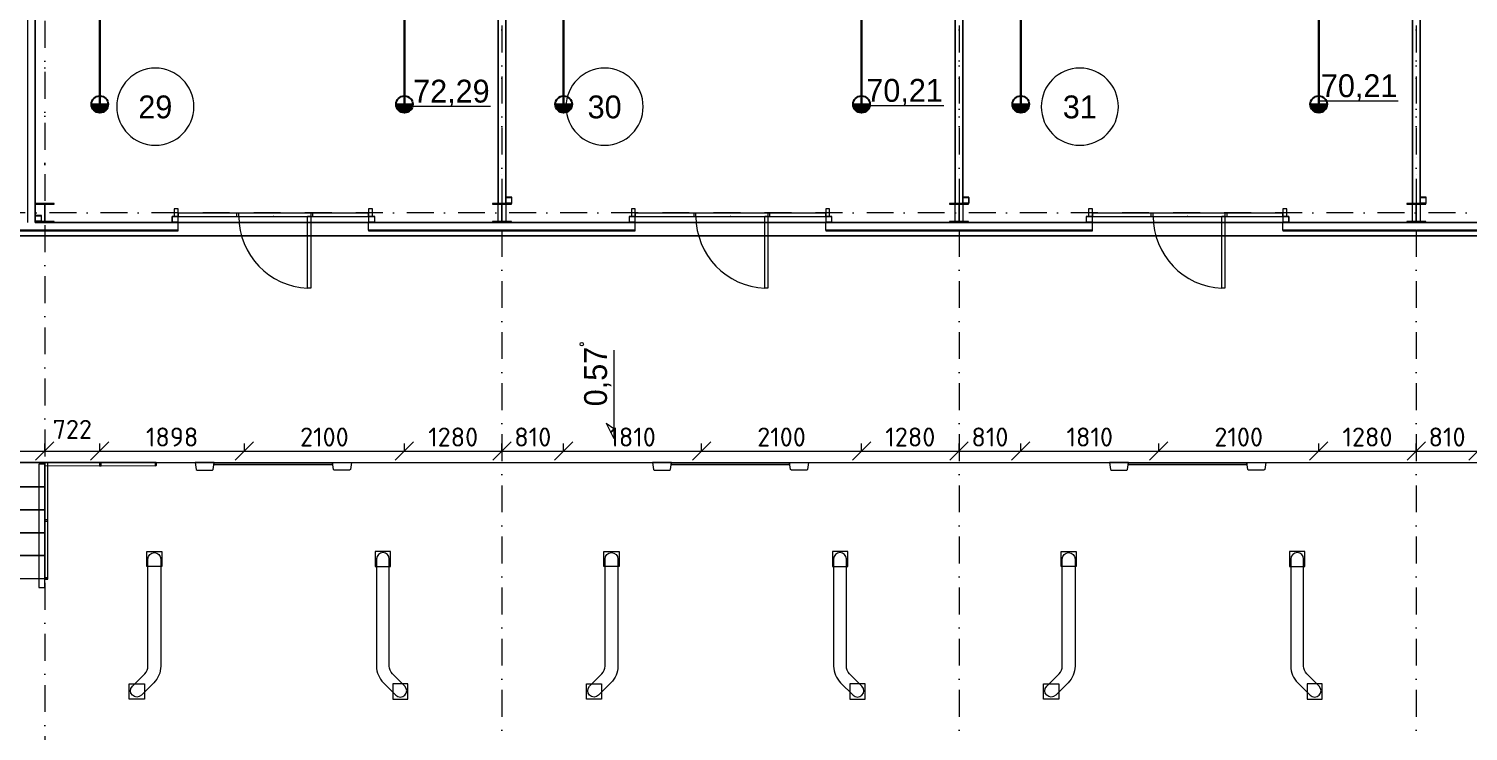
# Model space of a CAD drawing. Header units: millimetres. Extents: x 0 to 2118900, y -20000 to 84100.
# Drawn here: x 459790 to 478682, y 17201 to 26416 of the extents above; entities that cross this region are included whole.
import ezdxf
from ezdxf.enums import TextEntityAlignment as Align

# ---------------------------------------------------------------- set-up
doc = ezdxf.new("R2010")
doc.units = ezdxf.units.MM
doc.linetypes.add('Dot & Dashed', pattern=[670.277762, 352.777767, -176.388884, 0, -141.111112])
doc.linetypes.add('Крупный пунктир', pattern=[634.99999, 0, -634.99999])
for name, color, linetype, lineweight in [('АР_подоснова', 8, 'Continuous', 13), ('ПТ_В21_расп', 1, 'Continuous', 30), ('ПТ_оросители', 7, 'Continuous', 25), ('ПТ_размеры', 7, 'Continuous', 13)]:
    doc.layers.add(name, color=color, linetype=linetype, lineweight=lineweight)
doc.styles.add('АР_текст_1', font='arial.ttf')
doc.styles.add('ПТ', font='isocpeur.ttf')
doc.dimstyles.new('ПТ100', dxfattribs={"dimscale": 100, "dimtxt": 2.5, "dimasz": 1.2, "dimexe": 1, "dimexo": 0, "dimgap": 0.6, "dimtad": 1, "dimdec": 0, "dimtxsty": 'ПТ', "dimtsz": 1.2, "dimcen": 2.5, "dimclrd": 7, "dimclre": 7, "dimclrt": 7, "dimazin": 3, "dimtfac": 1, "dimtmove": 0, "dimatfit": 3, "dimlwd": 13, "dimlwe": 13, "dimarcsym": 0})

# ---------------------------------------------------------------- blocks, each defined once
blk = doc.blocks.new('Разгрузочный тамбур_29_8', base_point=(54587, 6244))
at = {"color": 0, "linetype": 'Continuous', "lineweight": -2}
blk.add_line((56822, 1399), (57852, 1399), dxfattribs=at)
for start, end in [(0, 180), (180, 0)]:
    blk.add_arc((53451, 1394), 506, start, end, dxfattribs=at)
at = {"color": 0, "lineweight": -2, "style": 'АР_текст_1'}
for tag, p in [('ROOM_AREA', (57337, 1598)), ('ROOM_NUMBER', (53451, 1391))]:
    blk.add_attdef(tag, text='', height=300, dxfattribs=at).set_placement(p, align=Align.MIDDLE_CENTER)
blk = doc.blocks.new('Разгрузочный тамбур_30_9', base_point=(60463, 6199))
at = {"color": 0, "linetype": 'Continuous', "lineweight": -2}
blk.add_line((62770, 1408), (63800, 1408), dxfattribs=at)
for start, end in [(0, 180), (180, 0)]:
    blk.add_arc((59348, 1394), 506, start, end, dxfattribs=at)
at = {"color": 0, "lineweight": -2, "style": 'АР_текст_1'}
for tag, p in [('ROOM_AREA', (63285, 1608)), ('ROOM_NUMBER', (59348, 1391))]:
    blk.add_attdef(tag, text='', height=300, dxfattribs=at).set_placement(p, align=Align.MIDDLE_CENTER)
blk = doc.blocks.new('Разгрузочный тамбур_31_10', base_point=(67066, 6217))
at = {"color": 0, "linetype": 'Continuous', "lineweight": -2}
blk.add_line((68736, 1470), (69765, 1470), dxfattribs=at)
for start, end in [(0, 180), (180, 0)]:
    blk.add_arc((65585, 1394), 506, start, end, dxfattribs=at)
at = {"color": 0, "lineweight": -2, "style": 'АР_текст_1'}
for tag, p in [('ROOM_AREA', (69251, 1669)), ('ROOM_NUMBER', (65585, 1391))]:
    blk.add_attdef(tag, text='', height=300, dxfattribs=at).set_placement(p, align=Align.MIDDLE_CENTER)
blk = doc.blocks.new('Стена_30', base_point=(51875, 11775))
at = {"color": 0, "linetype": 'Continuous', "lineweight": -2, "flags": 128}
for points in [[(51775, 11775), (51775, -125)], [(51875, -125), (51875, 11775)]]:
    blk.add_lwpolyline(points, dxfattribs=at)
blk = doc.blocks.new('Колонна SHS ГК 270')
at = {"color": 0, "linetype": 'Continuous', "lineweight": -2}
for p, q in [((40, 40), (-40, 40)), ((-40, 40), (-40, -40)), ((-36.4, -36.4), (-36.4, 36.4)), ((-36.4, 36.4), (36.4, 36.4)), ((36.4, 36.4), (36.4, -36.4)), ((40, -40), (40, 40)), ((-40, -40), (40, -40)), ((36.4, -36.4), (-36.4, -36.4))]:
    blk.add_line(p, q, dxfattribs=at)
blk = doc.blocks.new('Труба Квадратного Сечения ГК SHS 27')
at = {"color": 0, "linetype": 'Continuous', "lineweight": -2}
for p, q in [((1250, 40), (0, 40)), ((0, 40), (0, 0)), ((0, 0), (0, -40)), ((2500, 40), (1250, 40)), ((2500, 0), (2500, 40)), ((2500, -40), (2500, 0)), ((0, -40), (1250, -40)), ((1250, -40), (2500, -40))]:
    blk.add_line(p, q, dxfattribs=at)
blk = doc.blocks.new('Перекрытие_1100', base_point=(-300, -300))
at = {"color": 0, "linetype": 'Continuous', "lineweight": -2, "flags": 128}
blk.add_lwpolyline([(-300, -300), (98301, -300), (98301, 40301), (-300, 40301)], close=True, dxfattribs=at)
blk = doc.blocks.new('Перекрытие_2210', base_point=(68025, -3275))
at = {"color": 0, "linetype": 'Continuous', "lineweight": -2, "flags": 128}
blk.add_lwpolyline([(68025, -3275), (68011, -3366), (68001, -3375), (67799, -3375), (67789, -3366), (67775, -3275)], close=True, dxfattribs=at)
blk = doc.blocks.new('Перекрытие_2310', base_point=(65975, -3275))
at = {"color": 0, "linetype": 'Continuous', "lineweight": -2, "flags": 128}
blk.add_lwpolyline([(65975, -3275), (65989, -3366), (65999, -3375), (66201, -3375), (66211, -3366), (66225, -3275)], close=True, dxfattribs=at)
blk = doc.blocks.new('Перекрытие_2410', base_point=(62025, -3275))
at = {"color": 0, "linetype": 'Continuous', "lineweight": -2, "flags": 128}
blk.add_lwpolyline([(62025, -3275), (62011, -3366), (62001, -3375), (61799, -3375), (61789, -3366), (61775, -3275)], close=True, dxfattribs=at)
blk = doc.blocks.new('Перекрытие_2510', base_point=(59975, -3275))
at = {"color": 0, "linetype": 'Continuous', "lineweight": -2, "flags": 128}
blk.add_lwpolyline([(59975, -3275), (59989, -3366), (59999, -3375), (60201, -3375), (60211, -3366), (60225, -3275)], close=True, dxfattribs=at)
blk = doc.blocks.new('Перекрытие_2610', base_point=(56025, -3275))
at = {"color": 0, "linetype": 'Continuous', "lineweight": -2, "flags": 128}
blk.add_lwpolyline([(56025, -3275), (56011, -3366), (56001, -3375), (55799, -3375), (55789, -3366), (55775, -3275)], close=True, dxfattribs=at)
blk = doc.blocks.new('Перекрытие_2710', base_point=(53975, -3275))
at = {"color": 0, "linetype": 'Continuous', "lineweight": -2, "flags": 128}
blk.add_lwpolyline([(53975, -3275), (53989, -3366), (53999, -3375), (54201, -3375), (54211, -3366), (54225, -3275)], close=True, dxfattribs=at)
blk = doc.blocks.new('Лестница_10')
at = {"color": 0, "linetype": 'Continuous', "lineweight": -2}
for p, q in [((52000, -3275), (49000, -3275)), ((49000, -3275), (49000, -3295)), ((49080, -3295), (49000, -3295)), ((49000, -3295), (49000, -4795)), ((49000, -3295), (49000, -3595)), ((49080, -4795), (49080, -3295)), ((50250, -3545), (50500, -3295)), ((50500, -3595), (50500, -3295)), ((50500, -3295), (50750, -3545)), ((52000, -3295), (51920, -3295)), ((51920, -3295), (51920, -4795)), ((52000, -3295), (52000, -3275)), ((52000, -4795), (52000, -3295)), ((52000, -3595), (52000, -3295)), ((52000, -3595), (49000, -3595)), ((49000, -3595), (49000, -3895)), ((49000, -3595), (52000, -3595)), ((50500, -4495), (50500, -3595)), ((52000, -3895), (52000, -3595)), ((52000, -3895), (49000, -3895)), ((49000, -3895), (49000, -4195)), ((49000, -3895), (52000, -3895)), ((52000, -4195), (52000, -3895)), ((52000, -4195), (49000, -4195)), ((49000, -4195), (49000, -4495)), ((49000, -4195), (52000, -4195)), ((52000, -4495), (52000, -4195)), ((52000, -4495), (49000, -4495)), ((49000, -4495), (49000, -4795)), ((49000, -4495), (52000, -4495)), ((50500, -4795), (50500, -4495)), ((52000, -4795), (52000, -4495)), ((49000, -4795), (49000, -4915)), ((49000, -4795), (52000, -4795)), ((49080, -4915), (49080, -4795)), ((51920, -4795), (51920, -4915)), ((52000, -4915), (52000, -4795)), ((49000, -4915), (49080, -4915)), ((51920, -4915), (52000, -4915))]:
    blk.add_line(p, q, dxfattribs=at)
for start, end in [(0, 180), (180, 0)]:
    blk.add_arc((50500, -4795), 75, start, end, dxfattribs=at)
blk = doc.blocks.new('Стена_155', base_point=(71750, -225))
at = {"color": 0, "linetype": 'Continuous', "lineweight": -2, "flags": 128}
for points in [[(71750, -225), (70003, -225)], [(70003, -225), (70003, -235)], [(70003, -235), (71750, -235)], [(71750, -235), (71750, -225)]]:
    blk.add_lwpolyline(points, dxfattribs=at)
blk = doc.blocks.new('Стена_157', base_point=(65750, -225))
at = {"color": 0, "linetype": 'Continuous', "lineweight": -2, "flags": 128}
for points in [[(65750, -225), (64003, -225)], [(64003, -225), (64003, -235)], [(64003, -235), (65750, -235)], [(65750, -235), (65750, -225)]]:
    blk.add_lwpolyline(points, dxfattribs=at)
blk = doc.blocks.new('Стена_158', base_point=(68250, -225))
at = {"color": 0, "linetype": 'Continuous', "lineweight": -2, "flags": 128}
for points in [[(69997, -225), (68250, -225)], [(68250, -225), (68250, -235)], [(68250, -235), (69997, -235)], [(69997, -235), (69997, -225)]]:
    blk.add_lwpolyline(points, dxfattribs=at)
blk = doc.blocks.new('Стена_159', base_point=(56250, -225))
at = {"color": 0, "linetype": 'Continuous', "lineweight": -2, "flags": 128}
for points in [[(57997, -225), (56250, -225)], [(56250, -225), (56250, -235)], [(56250, -235), (57997, -235)], [(57997, -235), (57997, -225)]]:
    blk.add_lwpolyline(points, dxfattribs=at)
blk = doc.blocks.new('Стена_321', base_point=(71750, -225))
at = {"color": 0, "linetype": 'Continuous', "lineweight": -2, "flags": 128}
for points in [[(71750, -225), (70003, -225)], [(70003, -225), (70003, -235)], [(70003, -235), (71750, -235)], [(71750, -235), (71750, -225)]]:
    blk.add_lwpolyline(points, dxfattribs=at)
blk = doc.blocks.new('Стена_323', base_point=(65750, -225))
at = {"color": 0, "linetype": 'Continuous', "lineweight": -2, "flags": 128}
for points in [[(65750, -225), (64003, -225)], [(64003, -225), (64003, -235)], [(64003, -235), (65750, -235)], [(65750, -235), (65750, -225)]]:
    blk.add_lwpolyline(points, dxfattribs=at)
blk = doc.blocks.new('Стена_324', base_point=(68250, -225))
at = {"color": 0, "linetype": 'Continuous', "lineweight": -2, "flags": 128}
for points in [[(69997, -225), (68250, -225)], [(68250, -225), (68250, -235)], [(68250, -235), (69997, -235)], [(69997, -235), (69997, -225)]]:
    blk.add_lwpolyline(points, dxfattribs=at)
blk = doc.blocks.new('Стена_325', base_point=(59750, -225))
at = {"color": 0, "linetype": 'Continuous', "lineweight": -2, "flags": 128}
for points in [[(59750, -225), (58003, -225)], [(58003, -225), (58003, -235)], [(58003, -235), (59750, -235)], [(59750, -235), (59750, -225)]]:
    blk.add_lwpolyline(points, dxfattribs=at)
blk = doc.blocks.new('Стена_326', base_point=(59750, -225))
at = {"color": 0, "linetype": 'Continuous', "lineweight": -2, "flags": 128}
for points in [[(59750, -225), (58003, -225)], [(58003, -225), (58003, -235)], [(58003, -235), (59750, -235)], [(59750, -235), (59750, -225)]]:
    blk.add_lwpolyline(points, dxfattribs=at)
blk = doc.blocks.new('Стена_327', base_point=(62250, -225))
at = {"color": 0, "linetype": 'Continuous', "lineweight": -2, "flags": 128}
for points in [[(63997, -225), (62250, -225)], [(62250, -225), (62250, -235)], [(62250, -235), (63997, -235)], [(63997, -235), (63997, -225)]]:
    blk.add_lwpolyline(points, dxfattribs=at)
blk = doc.blocks.new('Стена_328', base_point=(62250, -225))
at = {"color": 0, "linetype": 'Continuous', "lineweight": -2, "flags": 128}
for points in [[(63997, -225), (62250, -225)], [(62250, -225), (62250, -235)], [(62250, -235), (63997, -235)], [(63997, -235), (63997, -225)]]:
    blk.add_lwpolyline(points, dxfattribs=at)
blk = doc.blocks.new('Стена_329', base_point=(53750, -225))
at = {"color": 0, "linetype": 'Continuous', "lineweight": -2, "flags": 128}
for points in [[(53750, -225), (52003, -225)], [(52003, -225), (52003, -235)], [(52003, -235), (53750, -235)], [(53750, -235), (53750, -225)]]:
    blk.add_lwpolyline(points, dxfattribs=at)
blk = doc.blocks.new('Стена_330', base_point=(53750, -225))
at = {"color": 0, "linetype": 'Continuous', "lineweight": -2, "flags": 128}
for points in [[(53750, -225), (52003, -225)], [(52003, -225), (52003, -235)], [(52003, -235), (53750, -235)], [(53750, -235), (53750, -225)]]:
    blk.add_lwpolyline(points, dxfattribs=at)
blk = doc.blocks.new('Стена_331', base_point=(56250, -225))
at = {"color": 0, "linetype": 'Continuous', "lineweight": -2, "flags": 128}
for points in [[(57997, -225), (56250, -225)], [(56250, -225), (56250, -235)], [(56250, -235), (57997, -235)], [(57997, -235), (57997, -225)]]:
    blk.add_lwpolyline(points, dxfattribs=at)
blk = doc.blocks.new('Стена_332', base_point=(51450, -225))
at = {"color": 0, "linetype": 'Continuous', "lineweight": -2, "flags": 128}
for points in [[(51997, -225), (51450, -225)], [(51450, -225), (51450, -235)], [(51450, -235), (51997, -235)], [(51997, -235), (51997, -225)]]:
    blk.add_lwpolyline(points, dxfattribs=at)
blk = doc.blocks.new('Стена_333', base_point=(51450, -225))
at = {"color": 0, "linetype": 'Continuous', "lineweight": -2, "flags": 128}
for points in [[(51997, -225), (51450, -225)], [(51450, -225), (51450, -235)], [(51450, -235), (51997, -235)], [(51997, -235), (51997, -225)]]:
    blk.add_lwpolyline(points, dxfattribs=at)
blk = doc.blocks.new('Стена_406', base_point=(58000, 5875))
at = {"color": 0, "linetype": 'Continuous', "lineweight": -2, "flags": 128}
for points in [[(57950, 5875), (57950, 125)], [(58050, 5875), (57950, 5875)], [(58050, 125), (58050, 5875)], [(57950, 125), (58050, 125)]]:
    blk.add_lwpolyline(points, dxfattribs=at)
blk = doc.blocks.new('Стена_407', base_point=(64000, 5875))
at = {"color": 0, "linetype": 'Continuous', "lineweight": -2, "flags": 128}
for points in [[(63950, 5875), (63950, 125)], [(64050, 5875), (63950, 5875)], [(64050, 125), (64050, 5875)], [(63950, 125), (64050, 125)]]:
    blk.add_lwpolyline(points, dxfattribs=at)
blk = doc.blocks.new('Стена_408', base_point=(70000, 5875))
at = {"color": 0, "linetype": 'Continuous', "lineweight": -2, "flags": 128}
for points in [[(69950, 5875), (69950, 125)], [(70050, 5875), (69950, 5875)], [(70050, 125), (70050, 5875)], [(69950, 125), (70050, 125)]]:
    blk.add_lwpolyline(points, dxfattribs=at)
blk = doc.blocks.new('Морф_111')
at = {"color": 0, "linetype": 'Continuous', "lineweight": -2, "flags": 128}
for points in [[(67575, -3299), (67775, -3299)], [(67575, -3301), (67575, -3299)], [(67575, -3301), (67775, -3301)], [(67775, -3301), (67775, -3299)]]:
    blk.add_lwpolyline(points, dxfattribs=at)
blk = doc.blocks.new('Морф_112')
at = {"color": 0, "linetype": 'Continuous', "lineweight": -2, "flags": 128}
for points in [[(67375, -3301), (67375, -3299)], [(67375, -3299), (67575, -3299)], [(67575, -3301), (67375, -3301)], [(67775, -3299), (67575, -3299)], [(67575, -3299), (67575, -3301)], [(67575, -3301), (67775, -3301)], [(67775, -3301), (67775, -3299)]]:
    blk.add_lwpolyline(points, dxfattribs=at)
blk = doc.blocks.new('Морф_113')
at = {"color": 0, "linetype": 'Continuous', "lineweight": -2, "flags": 128}
for points in [[(67175, -3301), (67175, -3299)], [(67175, -3299), (67375, -3299)], [(67375, -3301), (67175, -3301)], [(67675, -3299), (67375, -3299)], [(67375, -3299), (67375, -3301)], [(67375, -3301), (67675, -3301)], [(67675, -3301), (67675, -3299)]]:
    blk.add_lwpolyline(points, dxfattribs=at)
blk = doc.blocks.new('Морф_114')
at = {"color": 0, "linetype": 'Continuous', "lineweight": -2, "flags": 128}
for points in [[(67175, -3301), (67175, -3299)], [(67175, -3299), (67375, -3299)], [(67375, -3301), (67175, -3301)], [(67675, -3299), (67375, -3299)], [(67375, -3299), (67375, -3301)], [(67375, -3301), (67675, -3301)], [(67675, -3301), (67675, -3299)]]:
    blk.add_lwpolyline(points, dxfattribs=at)
blk = doc.blocks.new('Морф_115')
at = {"color": 0, "linetype": 'Continuous', "lineweight": -2, "flags": 128}
for points in [[(66975, -3301), (66975, -3299)], [(66975, -3299), (67175, -3299)], [(67175, -3301), (66975, -3301)], [(67475, -3299), (67175, -3299)], [(67175, -3299), (67175, -3301)], [(67175, -3301), (67475, -3301)], [(67475, -3301), (67475, -3299)]]:
    blk.add_lwpolyline(points, dxfattribs=at)
blk = doc.blocks.new('Морф_116')
at = {"color": 0, "linetype": 'Continuous', "lineweight": -2, "flags": 128}
for points in [[(66775, -3301), (66775, -3299)], [(66775, -3299), (66975, -3299)], [(66975, -3301), (66775, -3301)], [(67275, -3299), (66975, -3299)], [(66975, -3299), (66975, -3301)], [(66975, -3301), (67275, -3301)], [(67275, -3301), (67275, -3299)]]:
    blk.add_lwpolyline(points, dxfattribs=at)
blk = doc.blocks.new('Морф_117')
at = {"color": 0, "linetype": 'Continuous', "lineweight": -2, "flags": 128}
for points in [[(66575, -3301), (66575, -3299)], [(66575, -3299), (66775, -3299)], [(66775, -3301), (66575, -3301)], [(67075, -3299), (66775, -3299)], [(66775, -3299), (66775, -3301)], [(66775, -3301), (67075, -3301)], [(67075, -3301), (67075, -3299)]]:
    blk.add_lwpolyline(points, dxfattribs=at)
blk = doc.blocks.new('Морф_118')
at = {"color": 0, "linetype": 'Continuous', "lineweight": -2, "flags": 128}
for points in [[(66375, -3301), (66375, -3299)], [(66375, -3299), (66575, -3299)], [(66575, -3301), (66375, -3301)], [(66875, -3299), (66575, -3299)], [(66575, -3299), (66575, -3301)], [(66575, -3301), (66875, -3301)], [(66875, -3301), (66875, -3299)]]:
    blk.add_lwpolyline(points, dxfattribs=at)
blk = doc.blocks.new('Морф_119')
at = {"color": 0, "linetype": 'Continuous', "lineweight": -2, "flags": 128}
for points in [[(66225, -3299), (66375, -3299)], [(66225, -3299), (66225, -3301)], [(66375, -3301), (66225, -3301)], [(66675, -3299), (66375, -3299)], [(66375, -3299), (66375, -3301)], [(66375, -3301), (66675, -3301)], [(66675, -3301), (66675, -3299)]]:
    blk.add_lwpolyline(points, dxfattribs=at)
blk = doc.blocks.new('Морф_120')
at = {"color": 0, "linetype": 'Continuous', "lineweight": -2, "flags": 128}
for points in [[(66475, -3299), (66225, -3299)], [(66225, -3299), (66225, -3301)], [(66225, -3301), (66475, -3301)], [(66475, -3301), (66475, -3299)]]:
    blk.add_lwpolyline(points, dxfattribs=at)
blk = doc.blocks.new('Морф_121')
at = {"color": 0, "linetype": 'Continuous', "lineweight": -2, "flags": 128}
for points in [[(66275, -3299), (66225, -3299)], [(66225, -3299), (66225, -3301)], [(66225, -3301), (66275, -3301)], [(66275, -3301), (66275, -3299)]]:
    blk.add_lwpolyline(points, dxfattribs=at)
blk = doc.blocks.new('Морф_122')
at = {"color": 0, "linetype": 'Continuous', "lineweight": -2, "flags": 128}
for points in [[(61575, -3299), (61775, -3299)], [(61575, -3301), (61575, -3299)], [(61575, -3301), (61775, -3301)], [(61775, -3301), (61775, -3299)]]:
    blk.add_lwpolyline(points, dxfattribs=at)
blk = doc.blocks.new('Морф_123')
at = {"color": 0, "linetype": 'Continuous', "lineweight": -2, "flags": 128}
for points in [[(61375, -3301), (61375, -3299)], [(61375, -3299), (61575, -3299)], [(61575, -3301), (61375, -3301)], [(61775, -3299), (61575, -3299)], [(61575, -3299), (61575, -3301)], [(61575, -3301), (61775, -3301)], [(61775, -3301), (61775, -3299)]]:
    blk.add_lwpolyline(points, dxfattribs=at)
blk = doc.blocks.new('Морф_124')
at = {"color": 0, "linetype": 'Continuous', "lineweight": -2, "flags": 128}
for points in [[(61175, -3301), (61175, -3299)], [(61175, -3299), (61375, -3299)], [(61375, -3301), (61175, -3301)], [(61675, -3299), (61375, -3299)], [(61375, -3299), (61375, -3301)], [(61375, -3301), (61675, -3301)], [(61675, -3301), (61675, -3299)]]:
    blk.add_lwpolyline(points, dxfattribs=at)
blk = doc.blocks.new('Морф_125')
at = {"color": 0, "linetype": 'Continuous', "lineweight": -2, "flags": 128}
for points in [[(61175, -3301), (61175, -3299)], [(61175, -3299), (61375, -3299)], [(61375, -3301), (61175, -3301)], [(61675, -3299), (61375, -3299)], [(61375, -3299), (61375, -3301)], [(61375, -3301), (61675, -3301)], [(61675, -3301), (61675, -3299)]]:
    blk.add_lwpolyline(points, dxfattribs=at)
blk = doc.blocks.new('Морф_126')
at = {"color": 0, "linetype": 'Continuous', "lineweight": -2, "flags": 128}
for points in [[(60975, -3301), (60975, -3299)], [(60975, -3299), (61175, -3299)], [(61175, -3301), (60975, -3301)], [(61475, -3299), (61175, -3299)], [(61175, -3299), (61175, -3301)], [(61175, -3301), (61475, -3301)], [(61475, -3301), (61475, -3299)]]:
    blk.add_lwpolyline(points, dxfattribs=at)
blk = doc.blocks.new('Морф_127')
at = {"color": 0, "linetype": 'Continuous', "lineweight": -2, "flags": 128}
for points in [[(60775, -3301), (60775, -3299)], [(60775, -3299), (60975, -3299)], [(60975, -3301), (60775, -3301)], [(61275, -3299), (60975, -3299)], [(60975, -3299), (60975, -3301)], [(60975, -3301), (61275, -3301)], [(61275, -3301), (61275, -3299)]]:
    blk.add_lwpolyline(points, dxfattribs=at)
blk = doc.blocks.new('Морф_128')
at = {"color": 0, "linetype": 'Continuous', "lineweight": -2, "flags": 128}
for points in [[(60575, -3301), (60575, -3299)], [(60575, -3299), (60775, -3299)], [(60775, -3301), (60575, -3301)], [(61075, -3299), (60775, -3299)], [(60775, -3299), (60775, -3301)], [(60775, -3301), (61075, -3301)], [(61075, -3301), (61075, -3299)]]:
    blk.add_lwpolyline(points, dxfattribs=at)
blk = doc.blocks.new('Морф_129')
at = {"color": 0, "linetype": 'Continuous', "lineweight": -2, "flags": 128}
for points in [[(60375, -3301), (60375, -3299)], [(60375, -3299), (60575, -3299)], [(60575, -3301), (60375, -3301)], [(60875, -3299), (60575, -3299)], [(60575, -3299), (60575, -3301)], [(60575, -3301), (60875, -3301)], [(60875, -3301), (60875, -3299)]]:
    blk.add_lwpolyline(points, dxfattribs=at)
blk = doc.blocks.new('Морф_130')
at = {"color": 0, "linetype": 'Continuous', "lineweight": -2, "flags": 128}
for points in [[(60225, -3299), (60375, -3299)], [(60225, -3299), (60225, -3301)], [(60375, -3301), (60225, -3301)], [(60675, -3299), (60375, -3299)], [(60375, -3299), (60375, -3301)], [(60375, -3301), (60675, -3301)], [(60675, -3301), (60675, -3299)]]:
    blk.add_lwpolyline(points, dxfattribs=at)
blk = doc.blocks.new('Морф_131')
at = {"color": 0, "linetype": 'Continuous', "lineweight": -2, "flags": 128}
for points in [[(60475, -3299), (60225, -3299)], [(60225, -3299), (60225, -3301)], [(60225, -3301), (60475, -3301)], [(60475, -3301), (60475, -3299)]]:
    blk.add_lwpolyline(points, dxfattribs=at)
blk = doc.blocks.new('Морф_132')
at = {"color": 0, "linetype": 'Continuous', "lineweight": -2, "flags": 128}
for points in [[(60275, -3299), (60225, -3299)], [(60225, -3299), (60225, -3301)], [(60225, -3301), (60275, -3301)], [(60275, -3301), (60275, -3299)]]:
    blk.add_lwpolyline(points, dxfattribs=at)
blk = doc.blocks.new('Морф_133')
at = {"color": 0, "linetype": 'Continuous', "lineweight": -2, "flags": 128}
for points in [[(55575, -3299), (55775, -3299)], [(55575, -3301), (55575, -3299)], [(55575, -3301), (55775, -3301)], [(55775, -3301), (55775, -3299)]]:
    blk.add_lwpolyline(points, dxfattribs=at)
blk = doc.blocks.new('Морф_134')
at = {"color": 0, "linetype": 'Continuous', "lineweight": -2, "flags": 128}
for points in [[(55375, -3301), (55375, -3299)], [(55375, -3299), (55575, -3299)], [(55575, -3301), (55375, -3301)], [(55775, -3299), (55575, -3299)], [(55575, -3299), (55575, -3301)], [(55575, -3301), (55775, -3301)], [(55775, -3301), (55775, -3299)]]:
    blk.add_lwpolyline(points, dxfattribs=at)
blk = doc.blocks.new('Морф_135')
at = {"color": 0, "linetype": 'Continuous', "lineweight": -2, "flags": 128}
for points in [[(55175, -3301), (55175, -3299)], [(55175, -3299), (55375, -3299)], [(55375, -3301), (55175, -3301)], [(55675, -3299), (55375, -3299)], [(55375, -3299), (55375, -3301)], [(55375, -3301), (55675, -3301)], [(55675, -3301), (55675, -3299)]]:
    blk.add_lwpolyline(points, dxfattribs=at)
blk = doc.blocks.new('Морф_136')
at = {"color": 0, "linetype": 'Continuous', "lineweight": -2, "flags": 128}
for points in [[(55175, -3301), (55175, -3299)], [(55175, -3299), (55375, -3299)], [(55375, -3301), (55175, -3301)], [(55675, -3299), (55375, -3299)], [(55375, -3299), (55375, -3301)], [(55375, -3301), (55675, -3301)], [(55675, -3301), (55675, -3299)]]:
    blk.add_lwpolyline(points, dxfattribs=at)
blk = doc.blocks.new('Морф_137')
at = {"color": 0, "linetype": 'Continuous', "lineweight": -2, "flags": 128}
for points in [[(54975, -3301), (54975, -3299)], [(54975, -3299), (55175, -3299)], [(55175, -3301), (54975, -3301)], [(55475, -3299), (55175, -3299)], [(55175, -3299), (55175, -3301)], [(55175, -3301), (55475, -3301)], [(55475, -3301), (55475, -3299)]]:
    blk.add_lwpolyline(points, dxfattribs=at)
blk = doc.blocks.new('Морф_138')
at = {"color": 0, "linetype": 'Continuous', "lineweight": -2, "flags": 128}
for points in [[(54775, -3301), (54775, -3299)], [(54775, -3299), (54975, -3299)], [(54975, -3301), (54775, -3301)], [(55275, -3299), (54975, -3299)], [(54975, -3299), (54975, -3301)], [(54975, -3301), (55275, -3301)], [(55275, -3301), (55275, -3299)]]:
    blk.add_lwpolyline(points, dxfattribs=at)
blk = doc.blocks.new('Морф_139')
at = {"color": 0, "linetype": 'Continuous', "lineweight": -2, "flags": 128}
for points in [[(54575, -3301), (54575, -3299)], [(54575, -3299), (54775, -3299)], [(54775, -3301), (54575, -3301)], [(55075, -3299), (54775, -3299)], [(54775, -3299), (54775, -3301)], [(54775, -3301), (55075, -3301)], [(55075, -3301), (55075, -3299)]]:
    blk.add_lwpolyline(points, dxfattribs=at)
blk = doc.blocks.new('Морф_140')
at = {"color": 0, "linetype": 'Continuous', "lineweight": -2, "flags": 128}
for points in [[(54375, -3301), (54375, -3299)], [(54375, -3299), (54575, -3299)], [(54575, -3301), (54375, -3301)], [(54875, -3299), (54575, -3299)], [(54575, -3299), (54575, -3301)], [(54575, -3301), (54875, -3301)], [(54875, -3301), (54875, -3299)]]:
    blk.add_lwpolyline(points, dxfattribs=at)
blk = doc.blocks.new('Морф_141')
at = {"color": 0, "linetype": 'Continuous', "lineweight": -2, "flags": 128}
for points in [[(54225, -3299), (54375, -3299)], [(54225, -3299), (54225, -3301)], [(54375, -3301), (54225, -3301)], [(54675, -3299), (54375, -3299)], [(54375, -3299), (54375, -3301)], [(54375, -3301), (54675, -3301)], [(54675, -3301), (54675, -3299)]]:
    blk.add_lwpolyline(points, dxfattribs=at)
blk = doc.blocks.new('Морф_142')
at = {"color": 0, "linetype": 'Continuous', "lineweight": -2, "flags": 128}
for points in [[(54475, -3299), (54225, -3299)], [(54225, -3299), (54225, -3301)], [(54225, -3301), (54475, -3301)], [(54475, -3301), (54475, -3299)]]:
    blk.add_lwpolyline(points, dxfattribs=at)
blk = doc.blocks.new('Морф_143')
at = {"color": 0, "linetype": 'Continuous', "lineweight": -2, "flags": 128}
for points in [[(54275, -3299), (54225, -3299)], [(54225, -3299), (54225, -3301)], [(54225, -3301), (54275, -3301)], [(54275, -3301), (54275, -3299)]]:
    blk.add_lwpolyline(points, dxfattribs=at)
blk = doc.blocks.new('Ограждение_7')
at = {"color": 0, "linetype": 'Continuous', "lineweight": -2, "flags": 128}
for points in [[(53458, -3316), (53458, -3276), (52000, -3275), (52000, -3315)], [(53458, -3316), (53458, -3276), (52000, -3275), (52000, -3315)], [(53458, -3316), (53458, -3276), (52000, -3275), (52000, -3315)], [(53458, -3316), (53458, -3276), (52000, -3275), (52000, -3315)], [(53458, -3316), (53458, -3276), (52000, -3275), (52000, -3315)], [(52739, -3316), (52739, -3276), (52719, -3276), (52719, -3316)], [(53458, -3276), (53456, -3276), (53455, -3277), (53453, -3278), (53452, -3280), (53450, -3283), (53449, -3286), (53449, -3289), (53448, -3292), (53448, -3296), (53448, -3299), (53449, -3303), (53449, -3306), (53450, -3309), (53452, -3311), (53453, -3313), (53455, -3315), (53456, -3315), (53458, -3316), (53460, -3315), (53462, -3315), (53463, -3313), (53465, -3311), (53466, -3309), (53467, -3306), (53468, -3303), (53468, -3299), (53468, -3296), (53468, -3292), (53468, -3289), (53467, -3286), (53466, -3283), (53465, -3280), (53463, -3278), (53462, -3277), (53460, -3276)]]:
    blk.add_lwpolyline(points, close=True, dxfattribs=at)
blk = doc.blocks.new('Wheel_Guide_WBM')
at = {"color": 0, "linetype": 'Continuous', "lineweight": -2, "flags": 128}
for points in [[(-100, 100), (-100, -100), (100, -100), (100, 100)], [(129, -1638), (129, -1838), (329, -1838), (329, -1638)]]:
    blk.add_lwpolyline(points, close=True, dxfattribs=at)
blk.add_lwpolyline([(-84, 0), (-84, -1405, 0.198912), (8, -1626), (170, -1788, 1), (288, -1670), (126, -1508, -0.198912), (84, -1405), (84, 0, 1)], format="xyb", close=True, dxfattribs=at)
blk = doc.blocks.new('Колонна Универсальная 27_2')
at = {"color": 0, "linetype": 'Continuous', "lineweight": -2}
for p, q in [((125, 125), (-125, 125)), ((-125, 125), (-125, 113)), ((-125, 113), (-4, 113)), ((-4, 113), (-4, -113)), ((4, -113), (4, 113)), ((4, 113), (125, 113)), ((125, 113), (125, 125)), ((-4, -113), (-125, -113)), ((-125, -113), (-125, -125)), ((-125, -125), (125, -125)), ((125, -113), (4, -113)), ((125, -125), (125, -113))]:
    blk.add_line(p, q, dxfattribs=at)
blk = doc.blocks.new('Колонна Универсальная 27')
at = {"color": 0, "linetype": 'Continuous', "lineweight": -2}
for p, q in [((125, 125), (-125, 125)), ((-125, 125), (-125, 113)), ((-125, 113), (-4, 113)), ((-4, 113), (-4, -113)), ((4, -113), (4, 113)), ((4, 113), (125, 113)), ((125, 113), (125, 125)), ((-4, -113), (-125, -113)), ((-125, -113), (-125, -125)), ((-125, -125), (125, -125)), ((125, -113), (4, -113)), ((125, -125), (125, -113))]:
    blk.add_line(p, q, dxfattribs=at)
blk = doc.blocks.new('Двутавp К 26020-83 27_4')
at = {"color": 0, "linetype": 'Крупный пунктир', "lineweight": -2}
blk.add_line((0, 0), (39750, 0), dxfattribs=at)
blk = doc.blocks.new('Двутавp К 26020-83 27')
at = {"color": 0, "linetype": 'Крупный пунктир', "lineweight": -2}
blk.add_line((0, 0), (39875, 0), dxfattribs=at)
blk = doc.blocks.new('Двутавp К 26020-83 27_2')
at = {"color": 0, "linetype": 'Крупный пунктир', "lineweight": -2}
blk.add_line((0, 0), (17750, 0), dxfattribs=at)
blk = doc.blocks.new('Перекрытие_750', base_point=(3875, -3275))
at = {"color": 0, "linetype": 'Continuous', "lineweight": -2, "flags": 128}
blk.add_lwpolyline([(3875, -3275), (94125, -3275), (94125, -300), (3875, -300)], close=True, dxfattribs=at)
blk = doc.blocks.new('Перекрытие_860', base_point=(67775, -3299))
at = {"color": 0, "linetype": 'Continuous', "lineweight": -2, "flags": 128}
blk.add_lwpolyline([(67775, -3299), (66225, -3299), (66225, -3275), (67775, -3275)], close=True, dxfattribs=at)
blk = doc.blocks.new('Перекрытие_870', base_point=(61775, -3299))
at = {"color": 0, "linetype": 'Continuous', "lineweight": -2, "flags": 128}
blk.add_lwpolyline([(61775, -3299), (60225, -3299), (60225, -3275), (61775, -3275)], close=True, dxfattribs=at)
blk = doc.blocks.new('Перекрытие_880', base_point=(55775, -3299))
at = {"color": 0, "linetype": 'Continuous', "lineweight": -2, "flags": 128}
blk.add_lwpolyline([(55775, -3299), (54225, -3299), (54225, -3275), (55775, -3275)], close=True, dxfattribs=at)
blk = doc.blocks.new('Ворота Гаражные Раздвижные Вертикальные 27')
at = {"color": 0, "linetype": 'Continuous', "lineweight": -2}
for p, q in [((-1250, 0), (-1300, 0)), ((-1300, 0), (-1300, -100)), ((-1250, 180), (-1250, 80)), ((1250, 0), (-1250, 0)), ((-1250, 0), (-1250, -40)), ((-1250, -100), (-1250, 0)), ((1250, 180), (1250, 80)), ((1250, -40), (1250, 0)), ((1300, 0), (1250, 0)), ((1250, 0), (1250, -100)), ((1300, -100), (1300, 0)), ((-1300, -100), (-1250, -100)), ((-1250, -40), (1250, -40)), ((1250, -100), (1300, -100))]:
    blk.add_line(p, q, dxfattribs=at)
blk.add_point((0, 0), dxfattribs=at)
blk.add_point((0, 0), dxfattribs=at)
blk.add_point((0, 0), dxfattribs=at)
blk.add_point((0, 0), dxfattribs=at)
blk = doc.blocks.new('Стена_413', base_point=(-125, -125))
at = {"color": 0, "linetype": 'Continuous', "lineweight": -2}
for p, q in [((53750, -225), (53750, -125)), ((56250, -225), (56250, -125)), ((59750, -225), (59750, -125)), ((62250, -225), (62250, -125)), ((65750, -225), (65750, -125)), ((68250, -225), (68250, -125))]:
    blk.add_line(p, q, dxfattribs=at)
at = {"color": 0, "linetype": 'Continuous', "lineweight": -2, "flags": 128}
for points in [[(53700, -125), (51875, -125)], [(59700, -125), (56300, -125)], [(65700, -125), (62300, -125)], [(71700, -125), (68300, -125)], [(51450, -225), (53750, -225)], [(56250, -225), (59750, -225)], [(62250, -225), (65750, -225)], [(68250, -225), (71750, -225)]]:
    blk.add_lwpolyline(points, dxfattribs=at)
at = {"color": 0, "linetype": 'Continuous', "lineweight": -2}
for p in [(55000, -45), (55000, -45), (61000, -45), (61000, -45), (67000, -45), (67000, -45)]:
    blk.add_point(p, dxfattribs=at)
at = {"color": 0, "linetype": 'Continuous', "lineweight": -2, "zscale": 1000, "rotation": 180}
for p in [(55000, -45), (61000, -45), (67000, -45)]:
    blk.add_blockref('Ворота Гаражные Раздвижные Вертикальные 27', p, dxfattribs=at)
blk = doc.blocks.new('Ограждение_40')
at = {"color": 0, "linetype": 'Continuous', "lineweight": -2, "flags": 128}
for points in [[(52000, -4796), (52040, -4796), (52040, -3275), (52000, -3275)], [(52000, -4796), (52040, -4796), (52040, -3275), (52000, -3275)], [(52000, -4796), (52040, -4796), (52040, -3275), (52000, -3275)], [(52000, -4796), (52040, -4796), (52040, -3275), (52000, -3275)], [(52000, -4796), (52040, -4796), (52040, -3275), (52000, -3275)], [(52000, -4046), (52040, -4046), (52040, -4026), (52000, -4026)], [(52040, -4806), (52040, -4786), (52000, -4786), (52000, -4806)]]:
    blk.add_lwpolyline(points, close=True, dxfattribs=at)
blk = doc.blocks.new('Стандартный Маркер Сетки_50')
at = {"color": 0, "linetype": 'Dot & Dashed', "lineweight": -2}
blk.add_line((0, 0), (55249, 0), dxfattribs=at)
at = {"color": 0, "lineweight": -2, "style": 'АР_текст_1'}
blk.add_attdef('AC_MarkerText_1', text='', height=300, rotation=90, dxfattribs=at).set_placement((55430, -69), align=Align.TOP_CENTER)
blk = doc.blocks.new('Стандартный Маркер Сетки_40')
at = {"color": 0, "linetype": 'Dot & Dashed', "lineweight": -2}
blk.add_line((0, 0), (55187, 0), dxfattribs=at)
at = {"color": 0, "lineweight": -2, "style": 'АР_текст_1'}
blk.add_attdef('AC_MarkerText_1', text='', height=300, rotation=90, dxfattribs=at).set_placement((55368, -69), align=Align.TOP_CENTER)
blk = doc.blocks.new('Символ Уклона 27')
at = {"color": 0, "linetype": 'Continuous', "lineweight": -2}
for p, q in [((0, 0), (1160, 0)), ((960, 100), (1160, 0)), ((960, 100), (1027, 0))]:
    blk.add_line(p, q, dxfattribs=at)
at = {"color": 0, "linetype": 'Continuous', "lineweight": -2, "style": 'АР_текст_1'}
blk.add_attdef('txt', text='', height=300, dxfattribs=at).set_placement((0, 45), align=Align.BOTTOM_LEFT)
blk = doc.blocks.new('AR_F1')
at = {"layer": 'АР_подоснова', "linetype": 'Dot & Dashed'}
blk.add_line((98000, 0), (-4800, 0), dxfattribs=at)
at = {"layer": 'АР_подоснова', "linetype": 'Continuous'}
for p, q in [((54546, -5), (54518, -5)), ((54518, -5), (54518, -45)), ((54518, -45), (54546, -45)), ((54546, -45), (54546, -5)), ((55450, -989), (55450, -43)), ((55450, -43), (55490, -43)), ((55518, -5), (55490, -5)), ((55490, -5), (55490, -45)), ((55490, -43), (55490, -989)), ((55490, -45), (55518, -45)), ((55518, -45), (55518, -5)), ((60546, -5), (60518, -5)), ((60518, -5), (60518, -45)), ((60518, -45), (60546, -45)), ((60546, -45), (60546, -5)), ((61450, -989), (61450, -43)), ((61450, -43), (61490, -43)), ((61518, -5), (61490, -5)), ((61490, -5), (61490, -45)), ((61490, -43), (61490, -989)), ((61490, -45), (61518, -45)), ((61518, -45), (61518, -5)), ((66546, -5), (66518, -5)), ((66518, -5), (66518, -45)), ((66518, -45), (66546, -45)), ((66546, -45), (66546, -5)), ((67450, -989), (67450, -43)), ((67450, -43), (67490, -43)), ((67518, -5), (67490, -5)), ((67490, -5), (67490, -45)), ((67490, -43), (67490, -989)), ((67490, -45), (67518, -45)), ((67518, -45), (67518, -5)), ((55490, -989), (55450, -989)), ((61490, -989), (61450, -989)), ((67490, -989), (67450, -989))]:
    blk.add_line(p, q, dxfattribs=at)
at = {"layer": 'АР_подоснова', "linetype": 'Continuous', "flags": 128}
for points in [[(51875, 11775), (51875, -125), (57950, -125), (57950, 11775), (57870, 11775), (53470, 11775)], [(58050, -125), (63950, -125), (63950, 11775), (63870, 11775), (59470, 11775), (58050, 11775)], [(64050, -125), (69950, -125), (69950, 11775), (69870, 11775), (65470, 11775), (64050, 11775)], [(70050, -125), (75950, -125), (75950, 11775), (75870, 11775), (71470, 11775), (70050, 11775)]]:
    blk.add_lwpolyline(points, close=True, dxfattribs=at)
at = {"layer": 'АР_подоснова', "linetype": 'Continuous'}
blk.add_circle((59048, -1722), 22.5, dxfattribs=at)
for centre in [(55495, -41), (61495, -41), (67495, -41)]:
    blk.add_arc(centre, 949, 180.2153, 267.3048, dxfattribs=at)
for name, p in [('Перекрытие_1100', (-300, -300)), ('Перекрытие_750', (3875, -3275)), ('Лестница_10', (0, 0)), ('Ограждение_7', (0, 0)), ('Ограждение_40', (0, 0)), ('Перекрытие_2710', (53975, -3275)), ('Перекрытие_880', (55775, -3299)), ('Морф_141', (0, 0)), ('Морф_142', (0, 0)), ('Морф_143', (0, 0)), ('Морф_140', (0, 0)), ('Морф_139', (0, 0)), ('Морф_138', (0, 0)), ('Морф_137', (0, 0)), ('Морф_135', (0, 0)), ('Морф_136', (0, 0)), ('Морф_134', (0, 0)), ('Морф_133', (0, 0)), ('Перекрытие_2610', (56025, -3275)), ('Перекрытие_2510', (59975, -3275)), ('Перекрытие_870', (61775, -3299)), ('Морф_130', (0, 0)), ('Морф_131', (0, 0)), ('Морф_132', (0, 0)), ('Морф_129', (0, 0)), ('Морф_128', (0, 0)), ('Морф_127', (0, 0)), ('Морф_126', (0, 0)), ('Морф_124', (0, 0)), ('Морф_125', (0, 0)), ('Морф_123', (0, 0)), ('Морф_122', (0, 0)), ('Перекрытие_2410', (62025, -3275)), ('Перекрытие_2310', (65975, -3275)), ('Перекрытие_860', (67775, -3299)), ('Морф_119', (0, 0)), ('Морф_120', (0, 0)), ('Морф_121', (0, 0)), ('Морф_118', (0, 0)), ('Морф_117', (0, 0)), ('Морф_116', (0, 0)), ('Морф_115', (0, 0)), ('Морф_113', (0, 0)), ('Морф_114', (0, 0)), ('Морф_112', (0, 0)), ('Морф_111', (0, 0)), ('Перекрытие_2210', (68025, -3275))]:
    blk.add_blockref(name, p, dxfattribs=at)
at = {"layer": 'АР_подоснова', "linetype": 'Continuous', "zscale": 1000}
for name, p, rotation in [('Стандартный Маркер Сетки_50', (52000, 40062), 270), ('Стандартный Маркер Сетки_40', (58000, 40000), 270), ('Двутавp К 26020-83 27_4', (58000, 39875), 270), ('Стандартный Маркер Сетки_40', (64000, 40000), 270), ('Двутавp К 26020-83 27_4', (64000, 39875), 270), ('Стандартный Маркер Сетки_40', (70000, 40000), 270), ('Двутавp К 26020-83 27_4', (70000, 39875), 270), ('Колонна SHS ГК 270', (58090, 165), 180), ('Колонна SHS ГК 270', (64090, 165), 180), ('Колонна SHS ГК 270', (70090, 165), 180), ('Колонна Универсальная 27_2', (52000, 0), 180), ('Колонна Универсальная 27_2', (58000, 0), 180), ('Колонна Универсальная 27', (64000, 0), 180), ('Колонна Универсальная 27', (70000, 0), 180), ('Колонна SHS ГК 270', (51915, -73), 180), ('Колонна SHS ГК 270', (53710, -85), 180), ('Колонна SHS ГК 270', (56290, -85), 180), ('Колонна SHS ГК 270', (59710, -85), 180), ('Колонна SHS ГК 270', (62290, -85), 180), ('Колонна SHS ГК 270', (65710, -85), 180), ('Колонна SHS ГК 270', (68290, -85), 180)]:
    blk.add_blockref(name, p, dxfattribs=dict(at, rotation=rotation))
at = {"layer": 'АР_подоснова', "linetype": 'Continuous', "xscale": -1, "zscale": 1000}
for name, p, rotation in [('Двутавp К 26020-83 27', (52000, 0), 270), ('Двутавp К 26020-83 27_2', (64000, 17875), 90), ('Двутавp К 26020-83 27_2', (70000, 17875), 90), ('Труба Квадратного Сечения ГК SHS 27', (53750, -85), 180), ('Труба Квадратного Сечения ГК SHS 27', (59750, -85), 180), ('Труба Квадратного Сечения ГК SHS 27', (65750, -85), 180)]:
    blk.add_blockref(name, p, dxfattribs=dict(at, rotation=rotation))
at = {"layer": 'АР_подоснова'}
for name, p in [('Стена_30', (51875, 11775)), ('Стена_406', (58000, 5875)), ('Стена_407', (64000, 5875)), ('Стена_408', (70000, 5875)), ('Стена_413', (-125, -125)), ('Стена_332', (51450, -225)), ('Стена_333', (51450, -225)), ('Стена_329', (53750, -225)), ('Стена_330', (53750, -225)), ('Стена_159', (56250, -225)), ('Стена_331', (56250, -225)), ('Стена_325', (59750, -225)), ('Стена_326', (59750, -225)), ('Стена_327', (62250, -225)), ('Стена_328', (62250, -225)), ('Стена_157', (65750, -225)), ('Стена_323', (65750, -225)), ('Стена_158', (68250, -225)), ('Стена_324', (68250, -225)), ('Стена_155', (71750, -225)), ('Стена_321', (71750, -225))]:
    blk.add_blockref(name, p, dxfattribs=at)
at = {"layer": 'АР_подоснова', "linetype": 'Continuous'}
ref = blk.add_blockref('Разгрузочный тамбур_29_8', (54587, 6244), dxfattribs=at)
ref.add_attrib('ROOM_NUMBER', '29', dxfattribs={"layer": '0', "color": 0, "lineweight": 9, "height": 300}).set_placement((53451, 1391), align=Align.MIDDLE_CENTER)
ref.add_attrib('ROOM_AREA', '72,29', dxfattribs={"layer": '0', "color": 0, "lineweight": 9, "height": 300}).set_placement((57337, 1598), align=Align.MIDDLE_CENTER)
ref = blk.add_blockref('Разгрузочный тамбур_30_9', (60463, 6199), dxfattribs=at)
ref.add_attrib('ROOM_NUMBER', '30', dxfattribs={"layer": '0', "color": 0, "lineweight": 9, "height": 300}).set_placement((59348, 1391), align=Align.MIDDLE_CENTER)
ref.add_attrib('ROOM_AREA', '70,21', dxfattribs={"layer": '0', "color": 0, "lineweight": 9, "height": 300}).set_placement((63285, 1608), align=Align.MIDDLE_CENTER)
ref = blk.add_blockref('Разгрузочный тамбур_31_10', (67066, 6217), dxfattribs=at)
ref.add_attrib('ROOM_NUMBER', '31', dxfattribs={"layer": '0', "color": 0, "lineweight": 9, "height": 300}).set_placement((65585, 1391), align=Align.MIDDLE_CENTER)
ref.add_attrib('ROOM_AREA', '70,21', dxfattribs={"layer": '0', "color": 0, "lineweight": 9, "height": 300}).set_placement((69251, 1669), align=Align.MIDDLE_CENTER)
ref = blk.add_blockref('Символ Уклона 27', (59469, -1800), dxfattribs=dict(at, xscale=-1, zscale=1000, rotation=90))
ref.add_attrib('txt', '0,57', dxfattribs={"layer": '0', "color": 0, "linetype": 'Continuous', "lineweight": 0, "height": 300, "rotation": 90}).set_placement((59469, -1756), align=Align.BOTTOM_RIGHT)
at = {"layer": 'АР_подоснова', "linetype": 'Continuous', "xscale": -1, "zscale": 1000}
for p in [(53438, -4540), (59438, -4540), (65438, -4540)]:
    blk.add_blockref('Wheel_Guide_WBM', p, dxfattribs=at)
at = {"layer": 'АР_подоснова', "linetype": 'Continuous', "zscale": 1000}
for p in [(56438, -4540), (62438, -4540), (68438, -4540)]:
    blk.add_blockref('Wheel_Guide_WBM', p, dxfattribs=at)
blk = doc.blocks.new('SPR_DN')
for p, q in [((-1.1, 0), (1.1, 0)), ((-1.08, -0.18), (1.08, -0.18)), ((-1.04, -0.37), (1.04, -0.37)), ((-0.95, -0.55), (0.95, -0.55)), ((-0.82, -0.73), (0.82, -0.73)), ((-0.61, -0.92), (0.61, -0.92))]:
    blk.add_line(p, q)
blk.add_circle((0, 0), 1.1)

msp = doc.modelspace()

# ---------------------------------------------------------------- linework, layer by layer
at = {"layer": 'ПТ_В21_расп'}
for p, q in [((460722, 28425), (460722, 25425)), ((464720, 28425), (464720, 25425)), ((466810, 28425), (466810, 25425)), ((470720, 28425), (470720, 25425)), ((472810, 28425), (472810, 25425)), ((476720, 28425), (476720, 25425))]:
    msp.add_line(p, q, dxfattribs=at)

# ---------------------------------------------------------------- block references
at = {"layer": 'АР_подоснова'}
msp.add_blockref('AR_F1', (408000, 24000), dxfattribs=at)
at = {"layer": 'ПТ_оросители', "xscale": 100, "yscale": 100}
for p in [(460722, 25425), (464720, 25425), (466810, 25425), (470720, 25425), (472810, 25425), (476720, 25425)]:
    msp.add_blockref('SPR_DN', p, dxfattribs=at)

# ---------------------------------------------------------------- dimensions: what is measured, and where the dimension line sits
at = {"layer": 'ПТ_размеры'}
for base, p1, p2 in [((458388, 20875), (458388, 20875), (460000, 20875)), ((460000, 20875), (460000, 20875), (460722, 20875)), ((460722, 20875), (460722, 20875), (462620, 20875)), ((462620, 20875), (462620, 20875), (464720, 20875)), ((464720, 20875), (464720, 20875), (466000, 20875)), ((466000, 20875), (466000, 20875), (466810, 20875)), ((466810, 20875), (466810, 20875), (468620, 20875)), ((468620, 20875), (468620, 20875), (470720, 20875)), ((470720, 20875), (470720, 20875), (472000, 20875)), ((472000, 20875), (472000, 20875), (472810, 20875)), ((472810, 20875), (472810, 20875), (474620, 20875)), ((474620, 20875), (474620, 20875), (476720, 20875)), ((476720, 20875), (476720, 20875), (478000, 20875)), ((478000, 20875), (478000, 20875), (478810, 20875))]:
    msp.add_linear_dim(base=base, p1=p1, p2=p2, dimstyle='ПТ100', dxfattribs=at).render()

doc.saveas('drawing.dxf')
